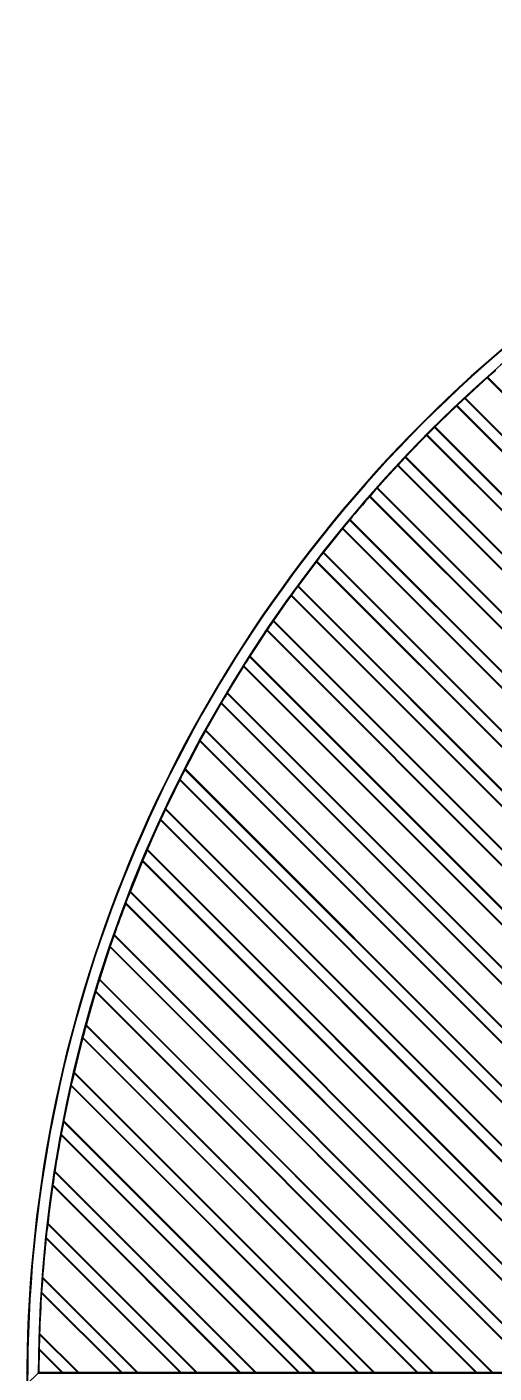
# Model space of a CAD drawing. Header units: millimetres. Extents: x -3019 to 2921, y -1257 to 2943.
# Drawn here: x -2492 to -2179, y 1288 to 2189 of the extents above; entities that cross this region are included whole.
import ezdxf

# ---------------------------------------------------------------- set-up
doc = ezdxf.new("R2010")
doc.units = ezdxf.units.MM

msp = doc.modelspace()

# ---------------------------------------------------------------- linework, layer by layer
for p, q in [((-2182.92, 1954.14), (-1726.17, 1497.39)), ((-2183.3, 1953.81), (-1726.6, 1497.11)), ((-2198.47, 1939.99), (-1743.51, 1485.03)), ((-2198.1, 1940.33), (-1743.11, 1485.34)), ((-2203.93, 1934.85), (-1749.4, 1480.31)), ((-2203.57, 1935.19), (-1749.01, 1480.63)), ((-2218.65, 1920.58), (-1764.68, 1466.6)), ((-2218.3, 1920.93), (-1764.32, 1466.95)), ((-2223.95, 1915.27), (-1769.98, 1461.29)), ((-2223.6, 1915.63), (-1769.63, 1461.65)), ((-2238.22, 1900.55), (-1783.66, 1445.98)), ((-2237.88, 1900.91), (-1783.34, 1446.37)), ((-2243.36, 1895.07), (-1788.37, 1440.09)), ((-2243.01, 1895.44), (-1788.06, 1440.48)), ((-2262.14, 1874.26), (-1804.51, 1416.63)), ((-2261.81, 1874.64), (-1804.25, 1417.07)), ((-2257.17, 1879.89), (-1800.41, 1423.14)), ((-2256.83, 1880.27), (-1800.14, 1423.57)), ((-2275.49, 1858.62), (-1814.83, 1397.96)), ((-2275.17, 1859.01), (-1814.6, 1398.43)), ((-2280.29, 1852.82), (-1818.27, 1390.79)), ((-2279.98, 1853.21), (-1818.05, 1391.28)), ((-2292.88, 1837.12), (-1826.49, 1370.73)), ((-2297.83, 1830.75), (-1829.37, 1362.3)), ((-2297.52, 1831.15), (-1829.2, 1362.83)), ((-2293.19, 1836.72), (-1826.68, 1370.21)), ((-2310.26, 1814.19), (-1835.55, 1339.48)), ((-2309.96, 1814.6), (-1835.42, 1340.06)), ((-2314.72, 1808.05), (-1837.34, 1330.67)), ((-2314.42, 1808.46), (-1837.23, 1331.26)), ((-2330.97, 1784.7), (-1841.35, 1295.08)), ((-2330.69, 1785.12), (-1841.32, 1295.75)), ((-2326.68, 1791.02), (-1840.73, 1305.07)), ((-2326.39, 1791.44), (-1840.68, 1305.72)), ((-2342.46, 1767.19), (-1863.8, 1288.54)), ((-2342.18, 1767.62), (-1863.09, 1288.54)), ((-2346.57, 1760.7), (-1874.41, 1288.54)), ((-2346.3, 1761.13), (-1873.7, 1288.54)), ((-2357.56, 1742.7), (-1903.4, 1288.54)), ((-2357.3, 1743.15), (-1902.69, 1288.54)), ((-2361.5, 1736.03), (-1914.01, 1288.54)), ((-2361.24, 1736.48), (-1913.3, 1288.54)), ((-2375.49, 1711.14), (-1952.9, 1288.54)), ((-2371.99, 1717.54), (-1943, 1288.54)), ((-2371.74, 1717.99), (-1942.29, 1288.54)), ((-2375.74, 1710.68), (-1953.6, 1288.54)), ((-2389.28, 1684.62), (-1993.2, 1288.54)), ((-2389.05, 1685.09), (-1992.49, 1288.54)), ((-2385.73, 1691.67), (-1982.6, 1288.54)), ((-2385.49, 1692.14), (-1981.89, 1288.54)), ((-2402.1, 1657.84), (-2032.8, 1288.54)), ((-2401.88, 1658.32), (-2032.09, 1288.54)), ((-2398.74, 1665.08), (-2022.19, 1288.54)), ((-2398.51, 1665.56), (-2021.49, 1288.54)), ((-2414.16, 1630.3), (-2072.4, 1288.54)), ((-2413.95, 1630.8), (-2071.69, 1288.54)), ((-2411.01, 1637.75), (-2061.79, 1288.54)), ((-2410.79, 1638.25), (-2061.08, 1288.54)), ((-2422.5, 1609.65), (-2101.39, 1288.54)), ((-2422.3, 1610.16), (-2100.68, 1288.54)), ((-2425.44, 1601.99), (-2112, 1288.54)), ((-2425.25, 1602.5), (-2111.29, 1288.54)), ((-2433.19, 1580.74), (-2140.99, 1288.54)), ((-2433.01, 1581.26), (-2140.28, 1288.54)), ((-2435.91, 1572.86), (-2151.59, 1288.54)), ((-2435.73, 1573.38), (-2150.89, 1288.54)), ((-2443.03, 1550.99), (-2180.58, 1288.54)), ((-2442.86, 1551.52), (-2179.88, 1288.54)), ((-2445.52, 1542.87), (-2191.19, 1288.54)), ((-2445.35, 1543.41), (-2190.48, 1288.54)), ((-2451.98, 1520.34), (-2220.18, 1288.54)), ((-2451.83, 1520.89), (-2219.48, 1288.54)), ((-2454.22, 1511.97), (-2230.79, 1288.54)), ((-2454.07, 1512.53), (-2230.08, 1288.54)), ((-2459.99, 1488.74), (-2259.78, 1288.54)), ((-2459.85, 1489.32), (-2259.07, 1288.54)), ((-2461.96, 1480.11), (-2270.39, 1288.54)), ((-2461.83, 1480.69), (-2269.68, 1288.54)), ((-2466.98, 1456.14), (-2299.38, 1288.54)), ((-2466.86, 1456.73), (-2298.67, 1288.54)), ((-2468.67, 1447.23), (-2309.99, 1288.54)), ((-2468.56, 1447.82), (-2309.28, 1288.54)), ((-2472.79, 1423.06), (-2338.27, 1288.54)), ((-2474.19, 1413.85), (-2348.88, 1288.54)), ((-2472.89, 1422.45), (-2338.98, 1288.54)), ((-2474.27, 1413.23), (-2349.58, 1288.54)), ((-2477.62, 1387.58), (-2378.57, 1288.54)), ((-2477.55, 1388.22), (-2377.87, 1288.54)), ((-2478.67, 1378.03), (-2389.18, 1288.54)), ((-2478.61, 1378.67), (-2388.47, 1288.54)), ((-2481.06, 1351.43), (-2418.17, 1288.54)), ((-2481.02, 1352.09), (-2417.47, 1288.54)), ((-2481.71, 1342.18), (-2428.07, 1288.54)), ((-2481.75, 1341.51), (-2428.78, 1288.54)), ((-2483.09, 1313.85), (-2457.77, 1288.54)), ((-2483.06, 1314.54), (-2457.06, 1288.54)), ((-2483.35, 1304.22), (-2483.56, 1288.55)), ((-2483.36, 1303.53), (-2468.38, 1288.54)), ((-2483.35, 1304.22), (-2467.67, 1288.54)), ((-2491.57, 1288.54), (-2491.56, 1288.54)), ((-2491.06, 1281.05), (-2484.06, 1288.05)), ((-2491.06, 1281.04), (-2484.06, 1288.04)), ((-2484.06, 1288.04), (-1841.07, 1288.04)), ((-2483.57, 1288.54), (-2468.38, 1288.54)), ((-2467.67, 1288.54), (-2468.38, 1288.54)), ((-2467.67, 1288.54), (-2457.77, 1288.54)), ((-2457.06, 1288.54), (-2457.77, 1288.54)), ((-2457.06, 1288.54), (-2428.78, 1288.54)), ((-2428.07, 1288.54), (-2428.78, 1288.54)), ((-2428.07, 1288.54), (-2418.17, 1288.54)), ((-2417.47, 1288.54), (-2418.17, 1288.54)), ((-2417.47, 1288.54), (-2389.18, 1288.54)), ((-2388.47, 1288.54), (-2389.18, 1288.54)), ((-2388.47, 1288.54), (-2378.57, 1288.54)), ((-2377.87, 1288.54), (-2378.57, 1288.54)), ((-2377.87, 1288.54), (-2349.58, 1288.54)), ((-2348.88, 1288.54), (-2349.58, 1288.54)), ((-2348.88, 1288.54), (-2338.98, 1288.54)), ((-2338.27, 1288.54), (-2338.98, 1288.54)), ((-2338.27, 1288.54), (-2309.99, 1288.54)), ((-2309.28, 1288.54), (-2309.99, 1288.54)), ((-2309.28, 1288.54), (-2299.38, 1288.54)), ((-2298.67, 1288.54), (-2299.38, 1288.54)), ((-2298.67, 1288.54), (-2270.39, 1288.54)), ((-2269.68, 1288.54), (-2270.39, 1288.54)), ((-2269.68, 1288.54), (-2259.78, 1288.54)), ((-2259.07, 1288.54), (-2259.78, 1288.54)), ((-2259.07, 1288.54), (-2230.79, 1288.54)), ((-2230.08, 1288.54), (-2230.79, 1288.54)), ((-2230.08, 1288.54), (-2220.18, 1288.54)), ((-2219.48, 1288.54), (-2220.18, 1288.54)), ((-2219.48, 1288.54), (-2191.19, 1288.54)), ((-2190.48, 1288.54), (-2191.19, 1288.54)), ((-2190.48, 1288.54), (-2180.58, 1288.54)), ((-2179.88, 1288.54), (-2180.58, 1288.54)), ((-2179.88, 1288.54), (-2151.59, 1288.54))]:
    msp.add_line(p, q)
at = {"flags": 128}
for points in [[(-2182.92, 1954.14), (-2189.06, 1948.63), (-2198.47, 1939.99)], [(-2203.57, 1935.19), (-2214.84, 1924.34), (-2218.65, 1920.58)], [(-2223.6, 1915.63), (-2227.36, 1911.81), (-2238.22, 1900.55)], [(-2243.01, 1895.44), (-2251.66, 1886.03), (-2257.11, 1879.96)], [(-2279.98, 1853.21), (-2286.15, 1845.61), (-2293.19, 1836.72)], [(-2297.52, 1831.15), (-2307.78, 1817.55), (-2310.26, 1814.19)], [(-2314.42, 1808.46), (-2318.18, 1803.21), (-2326.68, 1791.02)], [(-2330.69, 1785.12), (-2338.11, 1773.93), (-2342.46, 1767.19)], [(-2361.24, 1736.48), (-2365.8, 1728.58), (-2371.99, 1717.54)], [(-2375.49, 1711.14), (-2382.74, 1697.47), (-2385.73, 1691.67)], [(-2401.88, 1658.32), (-2405.82, 1649.6), (-2411.01, 1637.75)], [(-2413.95, 1630.8), (-2419.61, 1616.97), (-2422.47, 1609.74)], [(-2435.73, 1573.38), (-2437.85, 1567.07), (-2443.03, 1550.99)], [(-2445.35, 1543.41), (-2448.36, 1533.24), (-2451.95, 1520.46)], [(-2454.07, 1512.53), (-2457.52, 1499.01), (-2459.99, 1488.74)], [(-2461.83, 1480.69), (-2465.32, 1464.46), (-2466.98, 1456.14)], [(-2491.06, 1288.04), (-2491.16, 1288.14), (-2491.26, 1288.23), (-2491.34, 1288.32), (-2491.42, 1288.39), (-2491.48, 1288.45), (-2491.53, 1288.5), (-2491.56, 1288.53), (-2491.57, 1288.54)], [(-2484.06, 1288.04), (-2483.97, 1288.14), (-2483.87, 1288.23), (-2483.79, 1288.32), (-2483.71, 1288.39), (-2483.65, 1288.45), (-2483.6, 1288.5), (-2483.57, 1288.53), (-2483.57, 1288.54)]]:
    msp.add_lwpolyline(points, dxfattribs=at)
for radius, start, end in [(904, 89.74704, 180.25296), (903.5, 89.77847, 180.22153), (896.5, 90.22413, 179.77587), (896, 131.1924, 131.6409), (896, 132.98528, 133.43312), (896, 134.77619, 135.22381), (896, 136.56688, 137.01472), (896, 138.8076, 140.14929), (896, 138.3591, 138.8076), (896, 140.15462, 140.60422), (896, 141.95523, 142.40639), (896, 143.76277, 144.21597), (896, 145.57916, 146.03486), (896, 147.40636, 147.8651), (896, 147.8651, 149.24648), (896, 149.24648, 149.70878), (896, 151.10174, 151.56819), (896, 153.44573, 154.86735), (896, 152.9745, 153.44573), (896, 154.86735, 155.34403), (896, 156.78309, 157.26595), (896, 158.72478, 159.21465), (896, 159.21465, 160.69585), (896, 160.69585, 161.19364), (896, 162.70011, 163.20686), (896, 164.7419, 165.25877), (896, 166.82616, 167.35451), (896, 168.9586, 169.5), (896, 169.5, 171.14592), (896, 171.70222, 173.38804), (896, 171.14592, 171.70222), (896, 173.39605, 173.96947), (896, 173.96947, 175.71854), (896, 175.71854, 176.31179), (896, 176.31179, 178.11711), (896, 178.12511, 178.74153), (903.5, 179.77847, 270.22153)]:
    msp.add_arc((-1587.56, 1284.54), radius, start, end)
for points, knots in [([(-2183.3, 1953.81), (-2183.29, 1953.81), (-2183.28, 1953.82), (-2183.22, 1953.88), (-2183.12, 1953.96), (-2183.02, 1954.05), (-2182.95, 1954.12), (-2182.92, 1954.14)], [0, 0, 0, 0, 0.214253, 0.428467, 0.642849, 0.857621, 1, 1, 1, 1]), ([(-2198.47, 1939.99), (-2198.43, 1940.03), (-2198.34, 1940.1), (-2198.23, 1940.21), (-2198.15, 1940.28), (-2198.11, 1940.32), (-2198.1, 1940.33), (-2198.1, 1940.33)], [0, 0, 0, 0, 0.214873, 0.429695, 0.644542, 0.859222, 1, 1, 1, 1]), ([(-2203.93, 1934.85), (-2203.93, 1934.85), (-2203.92, 1934.86), (-2203.86, 1934.92), (-2203.77, 1935.01), (-2203.67, 1935.1), (-2203.6, 1935.17), (-2203.57, 1935.19)], [0, 0, 0, 0, 0.214607, 0.429197, 0.643851, 0.858591, 1, 1, 1, 1]), ([(-2218.65, 1920.58), (-2218.61, 1920.62), (-2218.53, 1920.7), (-2218.43, 1920.8), (-2218.35, 1920.88), (-2218.3, 1920.92), (-2218.3, 1920.93), (-2218.3, 1920.93)], [0, 0, 0, 0, 0.214746, 0.429467, 0.64413, 0.858799, 1, 1, 1, 1]), ([(-2223.95, 1915.27), (-2223.95, 1915.28), (-2223.94, 1915.28), (-2223.88, 1915.34), (-2223.79, 1915.43), (-2223.69, 1915.53), (-2223.63, 1915.6), (-2223.6, 1915.63)], [0, 0, 0, 0, 0.214696, 0.429337, 0.644053, 0.858735, 1, 1, 1, 1]), ([(-2238.22, 1900.55), (-2238.18, 1900.59), (-2238.1, 1900.67), (-2238, 1900.78), (-2237.92, 1900.86), (-2237.88, 1900.9), (-2237.88, 1900.91), (-2237.88, 1900.91)], [0, 0, 0, 0, 0.214754, 0.429596, 0.64434, 0.859027, 1, 1, 1, 1]), ([(-2243.36, 1895.07), (-2243.35, 1895.08), (-2243.34, 1895.09), (-2243.29, 1895.15), (-2243.2, 1895.24), (-2243.1, 1895.35), (-2243.04, 1895.41), (-2243.01, 1895.44)], [0, 0, 0, 0, 0.214504, 0.429037, 0.643641, 0.858363, 1, 1, 1, 1]), ([(-2262.14, 1874.26), (-2262.13, 1874.26), (-2262.13, 1874.27), (-2262.07, 1874.34), (-2261.99, 1874.43), (-2261.89, 1874.54), (-2261.83, 1874.61), (-2261.81, 1874.64)], [0, 0, 0, 0, 0.214098, 0.428142, 0.642475, 0.857162, 1, 1, 1, 1]), ([(-2257.17, 1879.89), (-2257.13, 1879.94), (-2257.05, 1880.02), (-2256.95, 1880.13), (-2256.88, 1880.22), (-2256.84, 1880.26), (-2256.84, 1880.27), (-2256.83, 1880.27)], [0, 0, 0, 0, 0.215114, 0.430337, 0.645312, 0.859932, 1, 1, 1, 1]), ([(-2275.49, 1858.62), (-2275.46, 1858.67), (-2275.38, 1858.75), (-2275.29, 1858.87), (-2275.21, 1858.96), (-2275.18, 1859), (-2275.17, 1859.01), (-2275.17, 1859.01)], [0, 0, 0, 0, 0.215789, 0.431589, 0.646982, 0.861547, 1, 1, 1, 1]), ([(-2280.29, 1852.82), (-2280.29, 1852.82), (-2280.28, 1852.83), (-2280.23, 1852.9), (-2280.15, 1853), (-2280.06, 1853.1), (-2280, 1853.18), (-2279.98, 1853.21)], [0, 0, 0, 0, 0.213385, 0.426771, 0.640604, 0.855394, 1, 1, 1, 1]), ([(-2293.19, 1836.72), (-2293.16, 1836.77), (-2293.09, 1836.86), (-2292.99, 1836.98), (-2292.92, 1837.07), (-2292.89, 1837.11), (-2292.88, 1837.12), (-2292.88, 1837.12)], [0, 0, 0, 0, 0.216706, 0.433392, 0.649366, 0.8638, 1, 1, 1, 1]), ([(-2297.83, 1830.75), (-2297.82, 1830.75), (-2297.81, 1830.76), (-2297.76, 1830.83), (-2297.69, 1830.93), (-2297.6, 1831.04), (-2297.54, 1831.12), (-2297.52, 1831.15)], [0, 0, 0, 0, 0.212466, 0.424874, 0.638149, 0.853117, 1, 1, 1, 1]), ([(-2310.26, 1814.19), (-2310.22, 1814.24), (-2310.16, 1814.33), (-2310.07, 1814.45), (-2310, 1814.55), (-2309.96, 1814.59), (-2309.96, 1814.6), (-2309.96, 1814.6)], [0, 0, 0, 0, 0.217881, 0.435797, 0.652509, 0.866799, 1, 1, 1, 1]), ([(-2314.72, 1808.05), (-2314.72, 1808.05), (-2314.71, 1808.06), (-2314.66, 1808.13), (-2314.59, 1808.23), (-2314.5, 1808.35), (-2314.45, 1808.43), (-2314.42, 1808.46)], [0, 0, 0, 0, 0.211209, 0.42239, 0.63481, 0.849838, 1, 1, 1, 1]), ([(-2330.97, 1784.7), (-2330.97, 1784.71), (-2330.96, 1784.71), (-2330.92, 1784.79), (-2330.84, 1784.89), (-2330.76, 1785.01), (-2330.71, 1785.09), (-2330.69, 1785.12)], [0, 0, 0, 0, 0.209717, 0.419421, 0.63086, 0.845919, 1, 1, 1, 1]), ([(-2326.68, 1791.02), (-2326.65, 1791.07), (-2326.58, 1791.16), (-2326.5, 1791.29), (-2326.43, 1791.38), (-2326.4, 1791.43), (-2326.4, 1791.44), (-2326.39, 1791.44)], [0, 0, 0, 0, 0.219355, 0.438792, 0.656407, 0.870502, 1, 1, 1, 1]), ([(-2342.46, 1767.19), (-2342.42, 1767.24), (-2342.36, 1767.34), (-2342.28, 1767.47), (-2342.22, 1767.57), (-2342.18, 1767.62), (-2342.18, 1767.62), (-2342.18, 1767.62)], [0, 0, 0, 0, 0.2211336, 0.442459, 0.6611659, 0.8749693, 1, 1, 1, 1]), ([(-2346.57, 1760.7), (-2346.57, 1760.7), (-2346.56, 1760.71), (-2346.51, 1760.79), (-2346.45, 1760.89), (-2346.37, 1761.01), (-2346.32, 1761.1), (-2346.3, 1761.13)], [0, 0, 0, 0, 0.207953, 0.415847, 0.625993, 0.841284, 1, 1, 1, 1]), ([(-2357.56, 1742.7), (-2357.53, 1742.76), (-2357.47, 1742.86), (-2357.39, 1742.99), (-2357.33, 1743.09), (-2357.3, 1743.14), (-2357.3, 1743.15), (-2357.3, 1743.15)], [0, 0, 0, 0, 0.223311, 0.446776, 0.666805, 0.880215, 1, 1, 1, 1]), ([(-2361.5, 1736.03), (-2361.49, 1736.04), (-2361.49, 1736.04), (-2361.45, 1736.12), (-2361.38, 1736.23), (-2361.31, 1736.35), (-2361.26, 1736.44), (-2361.24, 1736.48)], [0, 0, 0, 0, 0.205926, 0.411729, 0.620538, 0.835886, 1, 1, 1, 1]), ([(-2375.74, 1710.68), (-2375.74, 1710.68), (-2375.73, 1710.69), (-2375.69, 1710.77), (-2375.63, 1710.88), (-2375.56, 1711.01), (-2375.52, 1711.1), (-2375.49, 1711.14)], [0, 0, 0, 0, 0.203608, 0.407079, 0.61427, 0.829652, 1, 1, 1, 1]), ([(-2371.99, 1717.54), (-2371.97, 1717.59), (-2371.91, 1717.69), (-2371.83, 1717.83), (-2371.77, 1717.94), (-2371.75, 1717.99), (-2371.74, 1717.99), (-2371.74, 1717.99)], [0, 0, 0, 0, 0.225835, 0.451846, 0.673363, 0.886284, 1, 1, 1, 1]), ([(-2389.28, 1684.62), (-2389.28, 1684.62), (-2389.28, 1684.63), (-2389.24, 1684.71), (-2389.18, 1684.82), (-2389.12, 1684.95), (-2389.07, 1685.05), (-2389.05, 1685.09)], [0, 0, 0, 0, 0.200985, 0.401854, 0.607098, 0.82249, 1, 1, 1, 1]), ([(-2385.73, 1691.67), (-2385.7, 1691.72), (-2385.64, 1691.83), (-2385.57, 1691.98), (-2385.51, 1692.08), (-2385.49, 1692.13), (-2385.49, 1692.14), (-2385.49, 1692.14)], [0, 0, 0, 0, 0.228809, 0.457809, 0.680944, 0.893208, 1, 1, 1, 1]), ([(-2402.1, 1657.84), (-2402.1, 1657.84), (-2402.09, 1657.85), (-2402.06, 1657.93), (-2402, 1658.04), (-2401.94, 1658.18), (-2401.9, 1658.28), (-2401.88, 1658.32)], [0, 0, 0, 0, 0.198088, 0.395995, 0.599165, 0.81447, 1, 1, 1, 1]), ([(-2398.74, 1665.08), (-2398.71, 1665.14), (-2398.66, 1665.25), (-2398.59, 1665.4), (-2398.54, 1665.51), (-2398.51, 1665.56), (-2398.51, 1665.56), (-2398.51, 1665.56)], [0, 0, 0, 0, 0.232198, 0.4646366, 0.6896224, 0.9010622, 1, 1, 1, 1]), ([(-2414.16, 1630.3), (-2414.16, 1630.31), (-2414.16, 1630.32), (-2414.12, 1630.39), (-2414.08, 1630.51), (-2414.02, 1630.65), (-2413.97, 1630.75), (-2413.95, 1630.8)], [0, 0, 0, 0, 0.194891, 0.389555, 0.590302, 0.805414, 1, 1, 1, 1]), ([(-2411.01, 1637.75), (-2410.98, 1637.81), (-2410.93, 1637.93), (-2410.86, 1638.09), (-2410.82, 1638.2), (-2410.8, 1638.24), (-2410.79, 1638.25), (-2410.79, 1638.25)], [0, 0, 0, 0, 0.236097, 0.472525, 0.699482, 0.909878, 1, 1, 1, 1]), ([(-2422.5, 1609.65), (-2422.48, 1609.71), (-2422.43, 1609.84), (-2422.37, 1610), (-2422.32, 1610.11), (-2422.3, 1610.16), (-2422.3, 1610.16), (-2422.3, 1610.16)], [0, 0, 0, 0, 0.240585, 0.481509, 0.710664, 0.919724, 1, 1, 1, 1]), ([(-2425.44, 1601.99), (-2425.44, 1601.99), (-2425.44, 1602), (-2425.41, 1602.08), (-2425.37, 1602.19), (-2425.31, 1602.34), (-2425.27, 1602.45), (-2425.25, 1602.5)], [0, 0, 0, 0, 0.191374, 0.382487, 0.580575, 0.795341, 1, 1, 1, 1]), ([(-2433.19, 1580.74), (-2433.17, 1580.81), (-2433.12, 1580.93), (-2433.06, 1581.1), (-2433.02, 1581.22), (-2433.01, 1581.26), (-2433.01, 1581.26), (-2433.01, 1581.26)], [0, 0, 0, 0, 0.245697, 0.491885, 0.723325, 0.930664, 1, 1, 1, 1]), ([(-2435.91, 1572.86), (-2435.91, 1572.86), (-2435.91, 1572.87), (-2435.88, 1572.95), (-2435.84, 1573.06), (-2435.79, 1573.21), (-2435.75, 1573.33), (-2435.73, 1573.38)], [0, 0, 0, 0, 0.187548, 0.374806, 0.569945, 0.784211, 1, 1, 1, 1]), ([(-2443.03, 1550.99), (-2443.01, 1551.05), (-2442.97, 1551.19), (-2442.91, 1551.36), (-2442.88, 1551.48), (-2442.86, 1551.52), (-2442.86, 1551.52), (-2442.86, 1551.52)], [0, 0, 0, 0, 0.251621, 0.503734, 0.737646, 0.942779, 1, 1, 1, 1]), ([(-2445.52, 1542.87), (-2445.52, 1542.87), (-2445.51, 1542.88), (-2445.49, 1542.96), (-2445.46, 1543.07), (-2445.41, 1543.23), (-2445.37, 1543.35), (-2445.35, 1543.41)], [0, 0, 0, 0, 0.183391, 0.366447, 0.558215, 0.771782, 1, 1, 1, 1]), ([(-2451.98, 1520.34), (-2451.96, 1520.42), (-2451.92, 1520.57), (-2451.87, 1520.76), (-2451.84, 1520.87), (-2451.83, 1520.89), (-2451.83, 1520.89)], [0, 0, 0, 0, 0.3032167, 0.5627149, 0.7933728, 1, 1, 1, 1]), ([(-2454.22, 1511.97), (-2454.22, 1511.97), (-2454.22, 1511.98), (-2454.2, 1512.06), (-2454.17, 1512.18), (-2454.12, 1512.34), (-2454.09, 1512.46), (-2454.07, 1512.53)], [0, 0, 0, 0, 0.178894, 0.357402, 0.545476, 0.758074, 1, 1, 1, 1]), ([(-2459.99, 1488.74), (-2459.97, 1488.83), (-2459.93, 1488.98), (-2459.89, 1489.17), (-2459.86, 1489.28), (-2459.85, 1489.31), (-2459.85, 1489.32), (-2459.85, 1489.32)], [0, 0, 0, 0, 0.298846, 0.565894, 0.759157, 0.953232, 1, 1, 1, 1]), ([(-2461.96, 1480.11), (-2461.96, 1480.12), (-2461.96, 1480.13), (-2461.94, 1480.2), (-2461.91, 1480.32), (-2461.88, 1480.49), (-2461.85, 1480.62), (-2461.83, 1480.69)], [0, 0, 0, 0, 0.174032, 0.347651, 0.531617, 0.742937, 1, 1, 1, 1]), ([(-2466.98, 1456.14), (-2466.96, 1456.22), (-2466.93, 1456.38), (-2466.89, 1456.57), (-2466.87, 1456.69), (-2466.86, 1456.73), (-2466.86, 1456.73), (-2466.86, 1456.73)], [0, 0, 0, 0, 0.2942772, 0.5703062, 0.7603833, 0.9513601, 1, 1, 1, 1]), ([(-2468.67, 1447.23), (-2468.67, 1447.23), (-2468.67, 1447.24), (-2468.65, 1447.32), (-2468.63, 1447.43), (-2468.6, 1447.61), (-2468.58, 1447.74), (-2468.56, 1447.82)], [0, 0, 0, 0, 0.1688038, 0.337159, 0.5165616, 0.726225, 1, 1, 1, 1]), ([(-2472.89, 1422.45), (-2472.87, 1422.53), (-2472.85, 1422.69), (-2472.82, 1422.88), (-2472.8, 1423), (-2472.79, 1423.06), (-2472.79, 1423.06), (-2472.79, 1423.06)], [0, 0, 0, 0, 0.2891249, 0.5292029, 0.7243288, 0.920665, 1, 1, 1, 1]), ([(-2474.27, 1413.23), (-2474.27, 1413.24), (-2474.27, 1413.25), (-2474.26, 1413.32), (-2474.24, 1413.44), (-2474.22, 1413.6), (-2474.2, 1413.75), (-2474.19, 1413.83), (-2474.19, 1413.85)], [0, 0, 0, 0, 0.163091, 0.325669, 0.499967, 0.707439, 0.95631, 1, 1, 1, 1]), ([(-2477.62, 1387.58), (-2477.61, 1387.67), (-2477.59, 1387.83), (-2477.57, 1388.02), (-2477.55, 1388.15), (-2477.55, 1388.21), (-2477.55, 1388.21), (-2477.55, 1388.22)], [0, 0, 0, 0, 0.283495, 0.528568, 0.722014, 0.884007, 1, 1, 1, 1]), ([(-2478.67, 1378.03), (-2478.67, 1378.04), (-2478.67, 1378.05), (-2478.66, 1378.13), (-2478.65, 1378.27), (-2478.63, 1378.46), (-2478.61, 1378.61), (-2478.61, 1378.67)], [0, 0, 0, 0, 0.157101, 0.313673, 0.519605, 0.781087, 1, 1, 1, 1]), ([(-2481.06, 1351.43), (-2481.06, 1351.51), (-2481.05, 1351.68), (-2481.03, 1351.88), (-2481.02, 1352.01), (-2481.02, 1352.08), (-2481.02, 1352.08), (-2481.02, 1352.09)], [0, 0, 0, 0, 0.2773925, 0.5284543, 0.7202913, 0.8772453, 1, 1, 1, 1]), ([(-2481.75, 1341.51), (-2481.75, 1341.52), (-2481.75, 1341.53), (-2481.75, 1341.61), (-2481.74, 1341.75), (-2481.72, 1341.95), (-2481.71, 1342.11), (-2481.71, 1342.18)], [0, 0, 0, 0, 0.150588, 0.300604, 0.503335, 0.76939, 1, 1, 1, 1]), ([(-2483.09, 1313.85), (-2483.08, 1313.94), (-2483.08, 1314.1), (-2483.07, 1314.31), (-2483.07, 1314.45), (-2483.06, 1314.53), (-2483.06, 1314.53), (-2483.06, 1314.54)], [0, 0, 0, 0, 0.2706437, 0.528753, 0.7189209, 0.8707161, 1, 1, 1, 1]), ([(-2483.36, 1303.53), (-2483.36, 1303.53), (-2483.36, 1303.54), (-2483.36, 1303.62), (-2483.36, 1303.77), (-2483.35, 1303.98), (-2483.35, 1304.14), (-2483.35, 1304.22)], [0, 0, 0, 0, 0.143595, 0.286556, 0.485351, 0.755979, 1, 1, 1, 1]), ([(-2491.56, 1288.53), (-2491.56, 1288.53), (-2491.55, 1288.53), (-2491.52, 1288.5), (-2491.45, 1288.42), (-2491.31, 1288.28), (-2491.17, 1288.14), (-2491.08, 1288.05), (-2491.06, 1288.03)], [0, 0, 0, 0, 0.067001, 0.199705, 0.368679, 0.59902, 0.910901, 1, 1, 1, 1]), ([(-2483.56, 1288.55), (-2483.56, 1288.55), (-2483.56, 1288.54), (-2483.59, 1288.51), (-2483.67, 1288.43), (-2483.82, 1288.29), (-2483.96, 1288.15), (-2484.04, 1288.06), (-2484.06, 1288.05)], [0, 0, 0, 0, 0.074977, 0.206803, 0.377468, 0.612525, 0.931566, 1, 1, 1, 1])]:
    msp.add_open_spline(points, degree=3, knots=knots)

doc.saveas('drawing.dxf')
